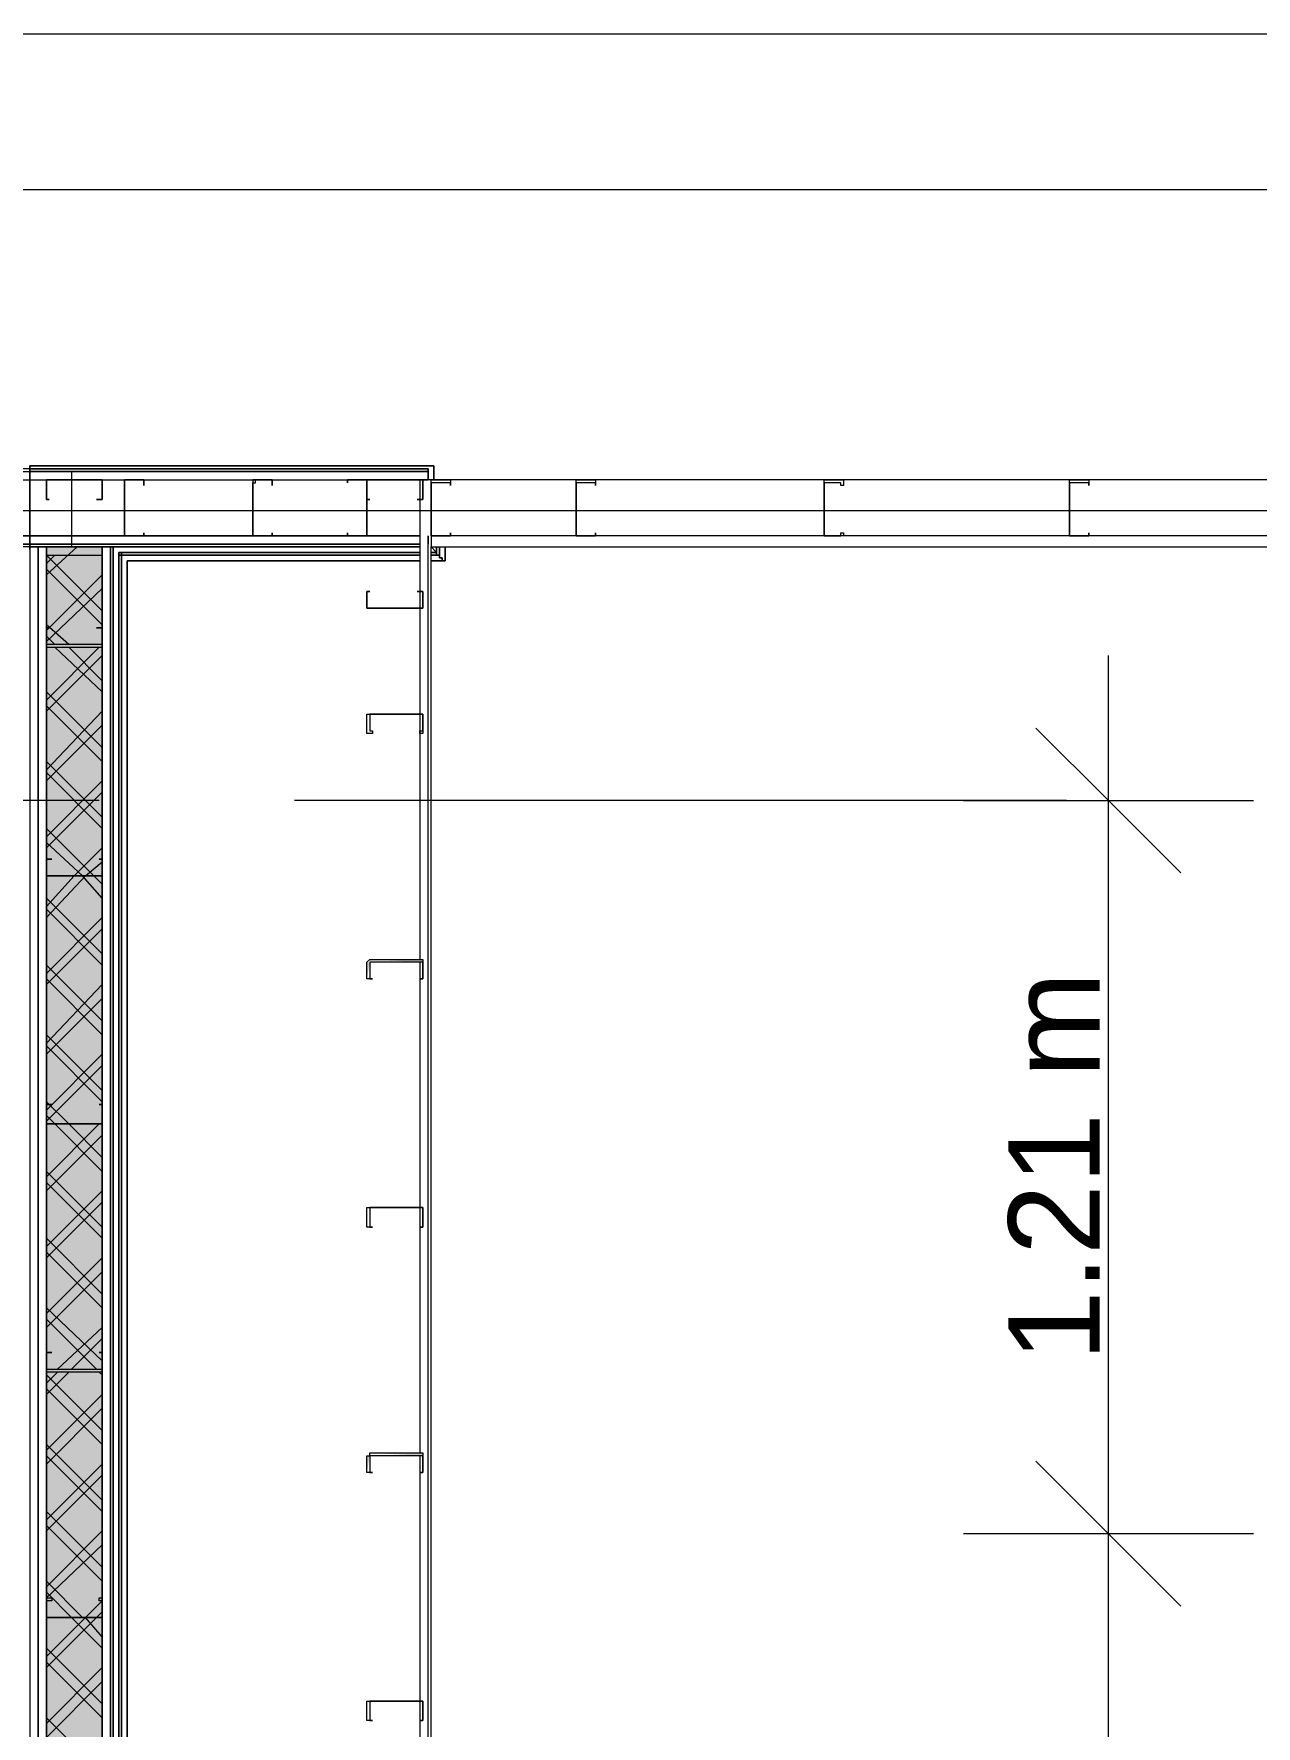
# Model space of a CAD drawing. Header units: metres. Extents: x -2 to 237, y -8 to 52.
# Drawn here: x 52.434 to 54.443, y 30.672 to 33.453 of the extents above; entities that cross this region are included whole.
import ezdxf

# ---------------------------------------------------------------- set-up
doc = ezdxf.new("R2010")
doc.units = ezdxf.units.M
doc.layers.add('HVAC - Ductos', color=5, linetype='Continuous', lineweight=0)
doc.layers.add('PDF_Text', color=7, linetype='Continuous', lineweight=0)
doc.layers.add('PDF_Geometry', color=7, linetype='Continuous', lineweight=0, true_color=0xaaaaaa)
doc.layers.add('PDF_Solid Fills', color=7, linetype='Continuous', lineweight=0, true_color=0xffffff)
doc.styles.add('PDF Helvetica', font='')
doc.styles.get('PDF Helvetica').set_extended_font_data('Helvetica')

msp = doc.modelspace()

# ---------------------------------------------------------------- hatches: boundary and pattern name
at = {"layer": 'PDF_Solid Fills', "lineweight": 0, "transparency": 33554559}
h = msp.add_hatch(color=256, dxfattribs=at)
h.paths.add_polyline_path([(52.546, 23.5473), (52.546, 32.6097), (52.4544, 32.6097), (52.4544, 23.5473)])
h.paths.add_polyline_path([(52.546, 23.5427), (52.4544, 23.5427), (52.4544, 22.6722), (52.546, 22.6722)])
h = msp.add_hatch(color=256, dxfattribs=at)
h.paths.add_polyline_path([(53.0729, 31.927), (53.0729, 31.9316), (52.9859, 31.9316)])
h.paths.add_polyline_path([(52.9859, 31.927), (52.9813, 31.927), (52.9813, 31.8996)])
h = msp.add_hatch(color=256, dxfattribs=at)
h.paths.add_polyline_path([(53.0729, 31.927), (53.0729, 31.9316), (52.9859, 31.9316)])
h.paths.add_polyline_path([(52.9859, 31.927), (52.9813, 31.927), (52.9813, 31.8996)])
h = msp.add_hatch(color=256, dxfattribs=at)
h.paths.add_polyline_path([(53.0729, 31.1161), (53.0729, 31.1207), (52.9859, 31.1207)])
h.paths.add_polyline_path([(52.9859, 31.1161), (52.9813, 31.1161), (52.9813, 31.0886), (52.9813, 31.0886)])
h = msp.add_hatch(color=256, dxfattribs=at)
h.paths.add_polyline_path([(53.0729, 31.1161), (53.0729, 31.1207), (52.9859, 31.1207)])
h.paths.add_polyline_path([(52.9859, 31.1161), (52.9813, 31.1161), (52.9813, 31.0886), (52.9813, 31.0886)])

# ---------------------------------------------------------------- linework, layer by layer
at = {"layer": 'HVAC - Ductos', "lineweight": 0}
msp.add_lwpolyline([(54.6903, 33.1962), (46.9106, 33.1962), (46.9106, 33.4527), (54.6903, 33.4527)], close=True, dxfattribs=at)
for points in [[(49.0136, 32.6692), (54.9423, 32.6692), (56.0877, 32.6692)], [(54.2, 23.9779), (54.2, 27.2584), (54.2, 30.9878), (54.2, 32.431)], [(54.0809, 32.3119), (54.2, 32.1928), (54.3191, 32.0737)], [(53.9618, 32.1928), (54.2, 32.1928), (54.4383, 32.1928)], [(54.0809, 31.1069), (54.2, 30.9878), (54.3191, 30.8687)], [(54.4383, 30.9878), (54.2, 30.9878), (53.9618, 30.9878)]]:
    msp.add_lwpolyline(points, dxfattribs=at)
at = {"layer": 'PDF_Geometry', "lineweight": 0}
for points in [[(43.9601, 32.7197), (52.427, 32.7197), (52.427, 32.7334), (52.427, 32.7197), (53.0821, 32.7197), (53.0821, 32.738), (52.427, 32.738), (52.427, 32.7426), (53.0912, 32.7426), (52.427, 32.7426), (52.427, 32.738), (43.9601, 32.738)], [(43.9601, 32.6143), (52.427, 32.6143), (52.427, 32.628), (53.0684, 32.628), (52.427, 32.628), (52.427, 32.7197), (53.0821, 32.7197), (53.0821, 32.7334), (52.427, 32.7334), (53.0821, 32.7334), (53.0821, 32.738), (52.427, 32.738), (52.427, 32.7334), (52.427, 32.738), (53.0821, 32.738), (53.0821, 32.7197), (53.0821, 32.738), (52.427, 32.738), (43.9601, 32.738)], [(52.6148, 32.7105), (52.6148, 32.7105)], [(52.9492, 32.7151), (52.9492, 32.7151)], [(54.5436, 22.6859), (54.6536, 22.6859), (54.6536, 32.7197), (54.562, 32.7197), (54.5436, 32.7197), (53.0684, 32.7197), (53.0684, 32.628), (53.0684, 32.6097), (53.0684, 32.5089), (53.0684, 32.3348), (53.0684, 31.9316)], [(53.1188, 32.7105), (53.1188, 32.7105)], [(53.357, 32.7105), (53.357, 32.7105)], [(53.7327, 32.7151), (53.7327, 32.7151)], [(54.168, 32.7105), (54.168, 32.7105)], [(52.459, 32.6876), (52.459, 32.6876)], [(52.5369, 32.6876), (52.5369, 32.6876)], [(52.9859, 32.6876), (52.9859, 32.6876)], [(52.9859, 32.6876), (52.9859, 32.6876)], [(53.0638, 32.6876), (53.0638, 32.6876)], [(53.0638, 32.6876), (53.0638, 32.6876)], [(52.5827, 32.628), (52.5827, 32.628)], [(52.5827, 32.628), (52.5827, 32.628)], [(52.6148, 32.6326), (52.6148, 32.6326)], [(52.9492, 32.6326), (52.9492, 32.6326)], [(52.9813, 32.628), (52.9813, 32.628)], [(52.9813, 32.628), (52.9813, 32.628)], [(53.0821, 22.608), (53.0821, 32.6097), (53.0821, 32.628), (53.0821, 32.6143)], [(54.562, 32.6143), (54.562, 32.628), (54.5436, 32.628), (53.0867, 32.628), (53.0867, 32.6097), (53.0958, 32.6006), (53.0867, 32.6006), (53.0958, 32.6006), (53.0867, 32.6097)], [(53.1188, 32.6326), (53.1188, 32.6326)], [(53.357, 32.6326), (53.357, 32.6326)], [(53.7327, 32.628), (53.7327, 32.628)], [(53.7327, 32.628), (53.7327, 32.628)], [(54.168, 32.6326), (54.168, 32.6326)], [(52.5598, 22.6721), (52.546, 22.6721), (52.4544, 22.6721), (52.4407, 22.6721), (52.4407, 32.6097), (52.546, 32.6097)], [(52.4544, 32.5639), (52.5048, 32.6097)], [(52.546, 22.6721), (52.4544, 22.6721), (52.4544, 22.6859), (52.4544, 32.596), (52.4544, 32.6097)], [(52.546, 32.5044), (52.4544, 32.596), (52.4544, 32.6097), (52.546, 32.6097), (52.5598, 32.6097), (52.5598, 22.6721)], [(52.4682, 32.596), (52.4544, 32.5822)], [(52.4544, 32.596), (52.546, 32.596), (52.546, 22.6859), (52.4544, 22.6859), (52.5003, 22.7317), (52.546, 22.7821)], [(53.0684, 22.7729), (53.0684, 22.608), (53.0867, 22.608), (53.0867, 32.6097), (54.5436, 32.6097), (54.5436, 22.718)], [(52.546, 32.4814), (52.4544, 32.573)], [(52.546, 32.5639), (52.4544, 32.4722)], [(52.4544, 32.454), (52.546, 32.541)], [(52.9859, 32.5364), (52.9859, 32.5364)], [(53.0638, 32.5364), (53.0638, 32.5364)], [(52.9813, 32.5089), (52.9813, 32.5089)], [(52.9813, 32.5089), (52.9813, 32.5089)], [(52.4911, 32.4494), (52.4544, 32.4814)], [(52.4682, 32.4494), (52.4544, 32.4631)], [(52.5414, 32.4448), (52.4544, 32.3577)], [(52.4544, 32.3394), (52.546, 32.431)], [(52.546, 32.3715), (52.4682, 32.4448)], [(52.546, 32.3897), (52.4911, 32.4448)], [(52.546, 32.2798), (52.4544, 32.3715)], [(52.546, 32.2569), (52.4544, 32.3486)], [(52.546, 32.3394), (52.4544, 32.2432)], [(52.4544, 32.2249), (52.546, 32.3165)], [(52.9859, 32.3348), (52.9859, 32.3348)], [(52.9859, 32.3348), (52.9859, 32.3348)], [(53.0729, 32.3348), (53.0729, 32.3348)], [(53.0729, 32.3348), (53.0729, 32.3348)], [(53.0729, 32.3348), (53.0729, 32.3348)], [(53.0729, 32.3348), (53.0729, 32.3348)], [(52.546, 32.1653), (52.4544, 32.2569)], [(52.546, 32.147), (52.4544, 32.2386)], [(52.546, 32.2249), (52.4544, 32.1332)], [(52.4544, 32.1148), (52.546, 32.2065)], [(52.5414, 32.1928), (52.2254, 32.1928)], [(54.1313, 32.1928), (52.8622, 32.1928)], [(52.546, 32.0553), (52.5323, 32.0691), (52.4544, 32.147)], [(52.546, 32.0324), (52.514, 32.0691), (52.4544, 32.124)], [(52.546, 32.1148), (52.5003, 32.0691), (52.4544, 32.0186)], [(52.4636, 32.0966), (52.4636, 32.0966)], [(52.4636, 32.0966), (52.4636, 32.0966)], [(52.5414, 32.0966), (52.5414, 32.0966)], [(52.5414, 32.0966), (52.5414, 32.0966)], [(52.4544, 32.0004), (52.5186, 32.0691), (52.546, 32.092)], [(52.4544, 32.0691), (52.4544, 32.0691)], [(52.4544, 32.0691), (52.4544, 32.0691)], [(52.4544, 32.0691), (52.4544, 32.0691)], [(52.4544, 32.0691), (52.4544, 32.0691)], [(52.546, 32.0691), (52.546, 32.0691)], [(52.546, 32.0691), (52.546, 32.0691)], [(52.546, 32.0691), (52.546, 32.0691)], [(52.546, 32.0691), (52.546, 32.0691)], [(52.546, 31.9408), (52.4544, 32.0324)], [(52.546, 31.9224), (52.4544, 32.0141)], [(52.546, 32.0004), (52.4544, 31.9087)], [(52.4544, 31.8904), (52.546, 31.982)], [(52.9859, 31.927), (52.9859, 31.927)], [(52.9859, 31.927), (52.9859, 31.927)], [(53.0684, 31.927), (53.0684, 31.5239), (53.0684, 31.1207)], [(53.0729, 31.927), (53.0729, 31.927)], [(53.0729, 31.927), (53.0729, 31.927)], [(52.546, 31.8308), (52.4544, 31.9224)], [(52.546, 31.8079), (52.4544, 31.8996)], [(52.9904, 31.8996), (52.9904, 31.8996)], [(52.9904, 31.8996), (52.9904, 31.8996)], [(53.0684, 31.8996), (53.0684, 31.8996)], [(53.0684, 31.8996), (53.0684, 31.8996)], [(52.546, 31.8904), (52.4544, 31.7942)], [(52.4544, 31.7759), (52.546, 31.8675)], [(52.546, 31.7163), (52.4544, 31.8079)], [(52.546, 31.6979), (52.4544, 31.7896)], [(52.546, 31.7759), (52.4544, 31.6842)], [(52.4544, 31.6659), (52.546, 31.7575)], [(52.546, 31.6063), (52.4911, 31.6613), (52.4544, 31.6979)], [(52.4636, 31.6934), (52.4636, 31.6934)], [(52.4636, 31.6934), (52.4636, 31.6934)], [(52.5414, 31.6934), (52.5414, 31.6934)], [(52.5414, 31.6934), (52.5414, 31.6934)], [(52.546, 31.5834), (52.4682, 31.6613), (52.4544, 31.6751)], [(52.5414, 31.6613), (52.4544, 31.5742)], [(52.4544, 31.6613), (52.4544, 31.6613)], [(52.4544, 31.6613), (52.4544, 31.6613)], [(52.4544, 31.6613), (52.4544, 31.6613)], [(52.4544, 31.6613), (52.4544, 31.6613)], [(52.546, 31.6613), (52.546, 31.6613)], [(52.546, 31.6613), (52.546, 31.6613)], [(52.546, 31.6613), (52.546, 31.6613)], [(52.546, 31.6613), (52.546, 31.6613)], [(52.4544, 31.5514), (52.546, 31.643)], [(52.546, 31.4918), (52.4544, 31.5834)], [(52.546, 31.4734), (52.4544, 31.565)], [(52.546, 31.5514), (52.4544, 31.4597)], [(52.4544, 31.4414), (52.546, 31.533)], [(52.9859, 31.5239), (52.9859, 31.5239)], [(52.9859, 31.5239), (52.9859, 31.5239)], [(53.0729, 31.5239), (53.0729, 31.5239)], [(53.0729, 31.5239), (53.0729, 31.5239)], [(53.0729, 31.5239), (53.0729, 31.5239)], [(53.0729, 31.5239), (53.0729, 31.5239)], [(52.9904, 31.4918), (52.9904, 31.4918)], [(52.9904, 31.4918), (52.9904, 31.4918)], [(53.0684, 31.4918), (53.0684, 31.4918)], [(53.0684, 31.4918), (53.0684, 31.4918)], [(52.546, 31.3818), (52.4544, 31.4734)], [(52.546, 31.3589), (52.4544, 31.4506)], [(52.546, 31.4414), (52.4544, 31.3498)], [(52.4544, 31.3268), (52.546, 31.4185)], [(52.546, 31.2719), (52.4544, 31.3589)], [(52.5369, 31.2581), (52.4544, 31.3406)], [(52.546, 31.3268), (52.4728, 31.2581)], [(52.4957, 31.2581), (52.546, 31.3085)], [(52.4636, 31.2856), (52.4636, 31.2856)], [(52.4636, 31.2856), (52.4636, 31.2856)], [(52.5414, 31.2856), (52.5414, 31.2856)], [(52.5414, 31.2856), (52.5414, 31.2856)], [(52.4544, 31.2581), (52.4544, 31.2581)], [(52.4544, 31.2581), (52.4544, 31.2581)], [(52.4728, 31.2535), (52.4544, 31.2352)], [(52.4544, 31.2169), (52.4911, 31.2535)], [(52.546, 31.1573), (52.4544, 31.249)], [(52.546, 31.249), (52.5414, 31.2535)], [(52.546, 31.2581), (52.546, 31.2581)], [(52.546, 31.2581), (52.546, 31.2581)], [(52.546, 31.1344), (52.4544, 31.2261)], [(52.546, 31.2169), (52.4544, 31.1253)], [(52.4544, 31.1023), (52.546, 31.194)], [(52.546, 31.0428), (52.4544, 31.1344)], [(52.546, 31.0244), (52.4544, 31.1161)], [(52.546, 31.1023), (52.4544, 31.0107)], [(52.9859, 31.1161), (52.9859, 31.1161)], [(52.9859, 31.1161), (52.9859, 31.1161)], [(53.0684, 31.1161), (53.0684, 30.7129), (53.0684, 30.3052), (53.0684, 29.902), (53.0684, 29.4942), (53.0684, 29.091)], [(53.0729, 31.1161), (53.0729, 31.1161)], [(53.0729, 31.1161), (53.0729, 31.1161)], [(52.4544, 30.9924), (52.546, 31.084)], [(52.9904, 31.0886), (52.9904, 31.0886)], [(52.9904, 31.0886), (52.9904, 31.0886)], [(53.0684, 31.0886), (53.0684, 31.0886)], [(53.0684, 31.0886), (53.0684, 31.0886)], [(52.546, 30.9328), (52.4544, 31.0244)], [(52.546, 30.9099), (52.4544, 31.0016)], [(52.546, 30.9924), (52.4544, 30.9008)], [(52.4544, 30.8824), (52.546, 30.9695)], [(52.514, 30.8504), (52.4544, 30.9099)], [(52.546, 30.8), (52.4957, 30.8504), (52.4544, 30.8916)], [(52.546, 30.8778), (52.5186, 30.8504), (52.4544, 30.7862)], [(52.4544, 30.7679), (52.5369, 30.8504), (52.546, 30.8595)], [(52.4544, 30.8504), (52.4544, 30.8504)], [(52.4544, 30.8504), (52.4544, 30.8504)], [(52.4544, 30.8504), (52.4544, 30.8504)], [(52.4544, 30.8504), (52.4544, 30.8504)], [(52.546, 30.8183), (52.5186, 30.8504)], [(52.546, 30.8504), (52.546, 30.8504)], [(52.546, 30.8504), (52.546, 30.8504)], [(52.546, 30.8504), (52.546, 30.8504)], [(52.546, 30.8504), (52.546, 30.8504)], [(52.546, 30.7083), (52.4544, 30.8)], [(52.546, 30.6854), (52.4544, 30.7771)], [(52.546, 30.7679), (52.4544, 30.6763)], [(52.4544, 30.6533), (52.546, 30.7449)], [(52.9859, 30.7129), (52.9859, 30.7129)], [(52.9859, 30.7129), (52.9859, 30.7129)], [(53.0729, 30.7129), (53.0729, 30.7129)], [(53.0729, 30.7129), (53.0729, 30.7129)], [(53.0729, 30.7129), (53.0729, 30.7129)], [(53.0729, 30.7129), (53.0729, 30.7129)], [(52.546, 30.5938), (52.4544, 30.6854)], [(52.9904, 30.6809), (52.9904, 30.6809)], [(52.9904, 30.6809), (52.9904, 30.6809)], [(53.0684, 30.6809), (53.0684, 30.6809)], [(53.0684, 30.6809), (53.0684, 30.6809)]]:
    msp.add_lwpolyline(points, dxfattribs=at)
for points in [[(52.4957, 32.7334), (52.4957, 32.7197), (52.4957, 32.6097), (44.6153, 32.6097), (44.6153, 32.7334)], [(53.0912, 32.7426), (53.0912, 32.7197)], [(52.427, 32.628), (52.427, 32.6143), (53.0684, 32.6143), (52.427, 32.6143), (52.427, 32.6097), (53.0684, 32.6097), (52.5781, 32.6097), (53.0684, 32.6097), (52.427, 32.6097), (52.427, 32.6051), (52.427, 32.6097), (52.427, 32.6143), (43.9601, 32.6143), (43.9601, 32.628), (43.9601, 32.7197), (52.427, 32.7197), (52.427, 32.628), (49.4901, 32.628)], [(52.4544, 32.7151), (52.4544, 32.7197), (52.546, 32.7197), (52.546, 32.7151), (52.546, 32.6876), (52.5369, 32.6876), (52.546, 32.6876), (52.546, 32.7151), (52.546, 32.7197), (52.4544, 32.7197), (52.4544, 32.7151), (52.4544, 32.6876)], [(52.5827, 32.628), (52.5827, 32.7151), (52.5827, 32.7197), (52.6148, 32.7197), (52.6148, 32.7105), (52.6148, 32.7197), (52.5827, 32.7197), (52.5827, 32.7151), (52.5827, 32.628), (52.6148, 32.628)], [(52.8255, 32.7197), (52.798, 32.7197), (52.7935, 32.7197), (52.7935, 32.7151), (52.7935, 32.628), (52.798, 32.628), (52.8255, 32.628), (52.8255, 32.6326), (52.8255, 32.628), (52.798, 32.628), (52.7935, 32.628), (52.7935, 32.7151), (52.798, 32.7151), (52.798, 32.7197), (52.8255, 32.7197), (52.8255, 32.7105)], [(52.9492, 32.7151), (52.9492, 32.7197)], [(52.9813, 32.7197), (52.9813, 32.7151), (52.9813, 32.7197), (52.9492, 32.7197)], [(52.9813, 32.628), (52.9492, 32.628), (52.9492, 32.6326), (52.9492, 32.628), (52.9813, 32.628), (52.9813, 32.7151)], [(52.9813, 32.7151), (52.9813, 32.7197), (53.0684, 32.7197), (53.0729, 32.7197), (53.0729, 32.7151), (53.0729, 32.6876), (53.0638, 32.6876), (53.0729, 32.6876), (53.0729, 32.7151), (53.0729, 32.7197), (53.0684, 32.7197), (52.9813, 32.7197), (52.9813, 32.7151), (52.9813, 32.6876)], [(52.9813, 32.7151), (52.9813, 32.7197), (53.0684, 32.7197), (53.0729, 32.7197), (53.0729, 32.7151), (53.0729, 32.6876), (53.0638, 32.6876), (53.0729, 32.6876), (53.0729, 32.7151), (53.0729, 32.7197), (53.0684, 32.7197), (52.9813, 32.7197), (52.9813, 32.7151), (52.9813, 32.6876)], [(53.0912, 32.628), (53.0867, 32.628), (53.0867, 32.7151), (53.0867, 32.7197), (53.0912, 32.7197), (53.1188, 32.7197), (53.1188, 32.7105), (53.1188, 32.7151), (53.0912, 32.7151), (53.0867, 32.7151), (53.0867, 32.628), (53.0912, 32.628), (53.1188, 32.628)], [(53.3295, 32.628), (53.325, 32.628), (53.325, 32.7151), (53.325, 32.7197), (53.3295, 32.7197), (53.357, 32.7197), (53.357, 32.7105), (53.357, 32.7151), (53.3295, 32.7151), (53.325, 32.7151), (53.325, 32.628), (53.3295, 32.628), (53.357, 32.628)], [(53.7327, 32.628), (53.7327, 32.7151), (53.7327, 32.7197), (53.7647, 32.7197), (53.7647, 32.7105), (53.7602, 32.7105), (53.7602, 32.7151), (53.7327, 32.7151), (53.7327, 32.628), (53.7602, 32.628), (53.7602, 32.6326), (53.7647, 32.6326), (53.7647, 32.628)], [(54.1405, 32.628), (54.1359, 32.628), (54.1359, 32.7151), (54.1359, 32.7197), (54.1405, 32.7197), (54.168, 32.7197), (54.168, 32.7105), (54.168, 32.7151), (54.1405, 32.7151), (54.1359, 32.7151), (54.1359, 32.628), (54.1405, 32.628), (54.168, 32.628)], [(52.459, 32.6876), (52.4544, 32.6876)], [(52.9859, 32.6876), (52.9813, 32.6876)], [(52.9859, 32.6876), (52.9813, 32.6876)], [(52.6148, 32.6326), (52.6148, 32.628)], [(53.1188, 32.6326), (53.1188, 32.628)], [(53.357, 32.6326), (53.357, 32.628)], [(54.168, 32.6326), (54.168, 32.628)], [(52.427, 32.6097), (52.427, 22.6721), (52.4544, 22.6721), (52.546, 22.6721), (52.5644, 22.6721), (52.5644, 32.6097)], [(52.427, 32.6097), (52.427, 22.6721), (52.4407, 22.6721), (52.4407, 32.6097)], [(52.4544, 32.6097), (52.4407, 32.6097), (52.4407, 22.6721), (52.4544, 22.6721)], [(52.546, 32.6097), (52.4544, 32.6097), (52.4544, 22.6721), (52.546, 22.6721)], [(52.5598, 32.6097), (52.546, 32.6097), (52.546, 22.6721), (52.5598, 22.6721)], [(52.5644, 22.6721), (52.5644, 32.6097), (52.5598, 32.6097), (52.5598, 22.6721)], [(52.5644, 32.6097), (52.5644, 22.6721), (53.0684, 22.6721), (52.5644, 22.6721), (53.0684, 22.6721), (52.5644, 22.6721), (53.0684, 22.6721), (52.5644, 22.6721)], [(52.5735, 22.6859), (52.5735, 32.6006), (53.0684, 32.6006), (52.5735, 32.6006), (52.5735, 22.6859), (53.0684, 22.6859), (52.5735, 22.6859), (53.0684, 22.6859)], [(53.0684, 32.596), (52.5735, 32.596), (53.0684, 32.596), (52.5781, 32.596), (53.0684, 32.596), (52.5781, 32.596)], [(52.5781, 22.6859), (52.5781, 32.6006), (52.5781, 22.6859), (52.5781, 32.596), (52.5781, 22.6859), (53.0684, 22.6859), (52.5781, 22.6859), (52.5781, 32.596)], [(53.0958, 32.6006), (53.0958, 32.6097), (53.0958, 32.596), (53.0867, 32.596), (53.1004, 32.596), (53.1004, 32.6097), (53.1004, 32.596), (53.1004, 32.6097), (53.1004, 32.596), (53.0867, 32.596), (53.0958, 32.596), (53.0958, 32.6097)], [(53.0867, 32.5868), (53.1096, 32.5868), (53.1096, 32.6097), (53.1096, 32.5868), (53.105, 32.5868), (53.105, 32.5914), (53.1004, 32.5914), (53.1004, 32.596), (53.0867, 32.596), (53.1004, 32.596), (53.1004, 32.5914), (53.105, 32.5914), (53.105, 32.5868), (53.1096, 32.5868)], [(53.1004, 32.596), (53.1004, 32.6097)], [(52.5873, 32.5868), (52.5873, 22.6996), (53.0684, 22.6996), (52.5873, 22.6996), (52.5873, 32.5868), (53.0684, 32.5868)], [(53.0729, 32.5089), (53.0684, 32.5089), (52.9813, 32.5089), (52.9813, 32.5364), (52.9859, 32.5364), (52.9813, 32.5364), (52.9813, 32.5089), (53.0684, 32.5089), (53.0729, 32.5089), (53.0729, 32.5364)], [(53.0638, 32.5364), (53.0729, 32.5364)], [(52.4544, 32.4768), (52.4544, 32.4494), (52.4544, 32.4448), (52.546, 32.4448), (52.546, 32.4494), (52.546, 32.4768), (52.5369, 32.4768), (52.546, 32.4768), (52.546, 32.4494), (52.4544, 32.4494), (52.4544, 32.4768), (52.459, 32.4768)], [(52.9813, 32.3348), (52.9859, 32.3348), (53.0729, 32.3348), (53.0729, 32.3027), (53.0684, 32.3027), (53.0684, 32.3073), (53.0729, 32.3073), (53.0729, 32.3348), (52.9859, 32.3348), (52.9859, 32.3073), (52.9904, 32.3073), (52.9904, 32.3027), (52.9813, 32.3027)], [(52.9813, 32.3348), (52.9859, 32.3348), (53.0729, 32.3348), (53.0729, 32.3027), (53.0684, 32.3027), (53.0684, 32.3073), (53.0729, 32.3073), (53.0729, 32.3348), (52.9859, 32.3348), (52.9859, 32.3073), (52.9904, 32.3073), (52.9904, 32.3027), (52.9813, 32.3027)], [(52.546, 32.0691), (52.4544, 32.0691), (52.4544, 32.0966), (52.4636, 32.0966), (52.4544, 32.0966), (52.4544, 32.0691), (52.546, 32.0691), (52.546, 32.0966)], [(52.546, 32.0691), (52.4544, 32.0691), (52.4544, 32.0966), (52.4636, 32.0966), (52.4544, 32.0966), (52.4544, 32.0691), (52.546, 32.0691), (52.546, 32.0966)], [(52.5414, 32.0966), (52.546, 32.0966)], [(52.5414, 32.0966), (52.546, 32.0966)], [(52.9813, 31.927), (52.9859, 31.9316), (53.0729, 31.9316), (53.0729, 31.927), (53.0729, 31.8996), (53.0684, 31.8996), (53.0729, 31.8996), (53.0729, 31.927), (52.9859, 31.927), (52.9859, 31.8996), (52.9904, 31.8996), (52.9813, 31.8996)], [(52.9813, 31.927), (52.9859, 31.9316), (53.0729, 31.9316), (53.0729, 31.927), (53.0729, 31.8996), (53.0684, 31.8996), (53.0729, 31.8996), (53.0729, 31.927), (52.9859, 31.927), (52.9859, 31.8996), (52.9904, 31.8996), (52.9813, 31.8996)], [(52.546, 31.6613), (52.4544, 31.6613), (52.4544, 31.6934), (52.4636, 31.6934), (52.4544, 31.6934), (52.4544, 31.6613), (52.546, 31.6613), (52.546, 31.6934)], [(52.546, 31.6613), (52.4544, 31.6613), (52.4544, 31.6934), (52.4636, 31.6934), (52.4544, 31.6934), (52.4544, 31.6613), (52.546, 31.6613), (52.546, 31.6934)], [(52.5414, 31.6934), (52.546, 31.6934)], [(52.5414, 31.6934), (52.546, 31.6934)], [(52.9813, 31.5239), (52.9859, 31.5239), (53.0729, 31.5239), (53.0729, 31.4918), (53.0684, 31.4918), (53.0729, 31.4918), (53.0729, 31.5239), (52.9859, 31.5239), (52.9859, 31.4918), (52.9904, 31.4918), (52.9813, 31.4918)], [(52.9813, 31.5239), (52.9859, 31.5239), (53.0729, 31.5239), (53.0729, 31.4918), (53.0684, 31.4918), (53.0729, 31.4918), (53.0729, 31.5239), (52.9859, 31.5239), (52.9859, 31.4918), (52.9904, 31.4918), (52.9813, 31.4918)], [(52.546, 31.2581), (52.546, 31.2535), (52.4544, 31.2535), (52.4544, 31.2581), (52.4544, 31.2856), (52.4636, 31.2856), (52.4544, 31.2856), (52.4544, 31.2581), (52.546, 31.2581), (52.546, 31.2856)], [(52.546, 31.2581), (52.546, 31.2535), (52.4544, 31.2535), (52.4544, 31.2581), (52.4544, 31.2856), (52.4636, 31.2856), (52.4544, 31.2856), (52.4544, 31.2581), (52.546, 31.2581), (52.546, 31.2856)], [(52.5414, 31.2856), (52.546, 31.2856)], [(52.5414, 31.2856), (52.546, 31.2856)], [(52.9813, 31.1161), (52.9859, 31.1161), (52.9859, 31.1207), (53.0729, 31.1207), (53.0729, 31.1161), (53.0729, 31.0886), (53.0684, 31.0886), (53.0729, 31.0886), (53.0729, 31.1161), (52.9859, 31.1161), (52.9859, 31.0886), (52.9904, 31.0886), (52.9813, 31.0886)], [(52.9813, 31.1161), (52.9859, 31.1161), (52.9859, 31.1207), (53.0729, 31.1207), (53.0729, 31.1161), (53.0729, 31.0886), (53.0684, 31.0886), (53.0729, 31.0886), (53.0729, 31.1161), (52.9859, 31.1161), (52.9859, 31.0886), (52.9904, 31.0886), (52.9813, 31.0886)], [(52.546, 30.8504), (52.4544, 30.8504), (52.4544, 30.8824), (52.4636, 30.8824), (52.4636, 30.8778), (52.4544, 30.8778), (52.4544, 30.8504), (52.546, 30.8504), (52.546, 30.8778), (52.5414, 30.8778), (52.5414, 30.8824), (52.546, 30.8824)], [(52.546, 30.8504), (52.4544, 30.8504), (52.4544, 30.8824), (52.4636, 30.8824), (52.4636, 30.8778), (52.4544, 30.8778), (52.4544, 30.8504), (52.546, 30.8504), (52.546, 30.8778), (52.5414, 30.8778), (52.5414, 30.8824), (52.546, 30.8824)], [(52.9813, 30.7129), (52.9859, 30.7129), (53.0729, 30.7129), (53.0729, 30.6809), (53.0684, 30.6809), (53.0729, 30.6809), (53.0729, 30.7129), (52.9859, 30.7129), (52.9859, 30.6809), (52.9904, 30.6809), (52.9813, 30.6809)], [(52.9813, 30.7129), (52.9859, 30.7129), (53.0729, 30.7129), (53.0729, 30.6809), (53.0684, 30.6809), (53.0729, 30.6809), (53.0729, 30.7129), (52.9859, 30.7129), (52.9859, 30.6809), (52.9904, 30.6809), (52.9813, 30.6809)]]:
    msp.add_lwpolyline(points, close=True, dxfattribs=at)
at = {"layer": 'PDF_Geometry', "color": 254, "lineweight": 0, "true_color": 0xd2d2d2}
for points in [[(52.5277, 32.7197), (52.5323, 32.7197)], [(53.0317, 32.7197), (53.0317, 32.7197)], [(53.0317, 32.7197), (53.0317, 32.7197)], [(52.9813, 32.6646), (52.9813, 32.6692)], [(52.8209, 32.628), (52.8209, 32.628)], [(52.8255, 32.6326), (52.8255, 32.6326)], [(53.325, 32.6326), (53.325, 32.6326)], [(53.325, 32.628), (53.325, 32.6326)], [(53.0317, 32.3348), (53.0317, 32.3348)], [(53.0317, 32.3348), (53.0317, 32.3348)], [(52.4773, 31.6613), (52.4773, 31.6613)], [(52.4773, 31.6613), (52.4773, 31.6613)], [(52.4544, 31.2581), (52.4544, 31.2581)], [(52.4544, 31.2581), (52.4544, 31.2581)], [(53.0363, 30.7129), (53.0363, 30.7129)], [(53.0363, 30.7129), (53.0363, 30.7129)]]:
    msp.add_lwpolyline(points, dxfattribs=at)

# ---------------------------------------------------------------- texts
at = {"layer": 'PDF_Text', "lineweight": 0, "insert": (54.1105, 31.271), "char_height": 0.15002, "attachment_point": 4, "rotation": 90, "style": 'PDF Helvetica'}
msp.add_mtext('1.21 m', dxfattribs=at)

doc.saveas('drawing.dxf')
